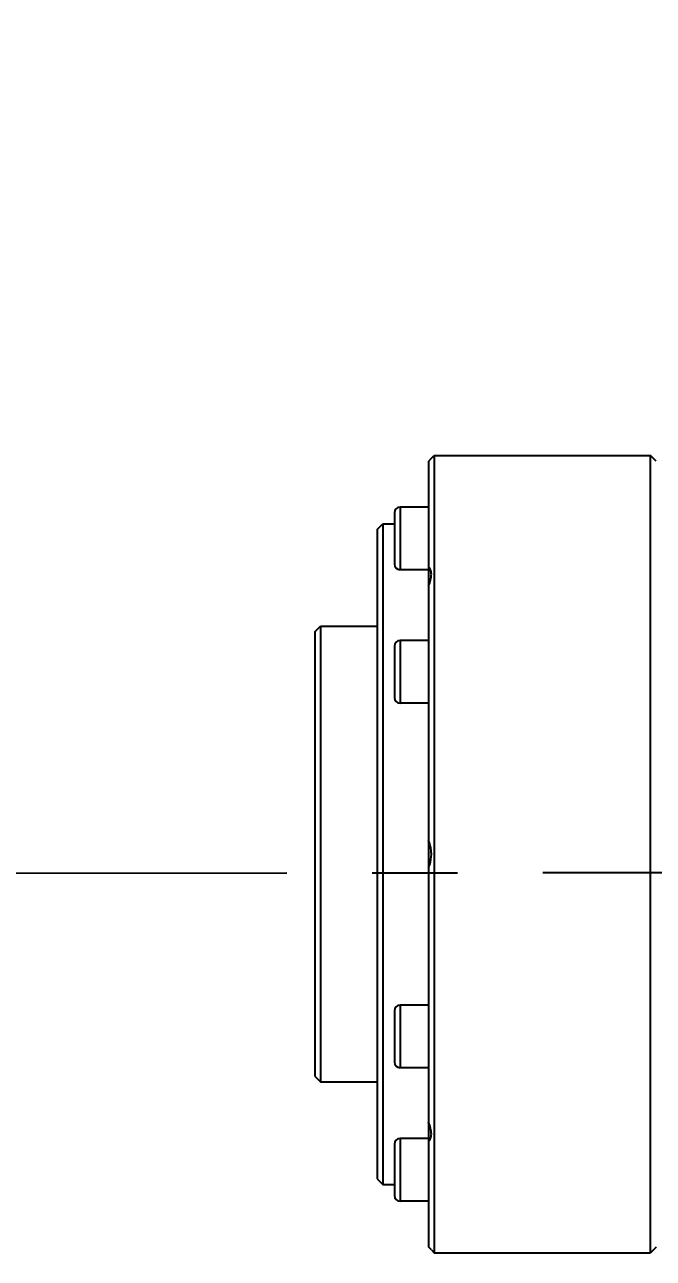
# Model space of a CAD drawing. Header units: millimetres. Extents: x 5828 to 6704, y 123 to 421.
# Drawn here: x 6553.99 to 6556.75, y 234.48 to 239.89 of the extents above; entities that cross this region are included whole.
import ezdxf

# ---------------------------------------------------------------- set-up
doc = ezdxf.new("R2010")
doc.units = ezdxf.units.MM
doc.linetypes.add('CENTER', pattern=[0.6, 0.375, -0.075, 0.075, -0.075])
for name, color, linetype in [('中心线', 7, 'Continuous'), ('外形图', 7, 'Continuous'), ('尺寸标注', 7, 'Continuous'), ('运动范围', 7, 'Continuous')]:
    doc.layers.add(name, color=color, linetype=linetype)
doc.styles.add('微软雅黑', font='msyh.ttc', dxfattribs={"height": 1.5})
doc.dimstyles.new('尺寸标注_1_20比例', dxfattribs={"dimtxt": 1.5, "dimasz": 1.25, "dimexe": 0.5, "dimexo": 0.4, "dimgap": 0.5, "dimtad": 1, "dimdec": 1, "dimlfac": 20, "dimdsep": 46, "dimtxsty": '微软雅黑', "dimcen": 0.09, "dimadec": 0, "dimazin": 0, "dimtp": 0.01, "dimtm": 0.01, "dimtfac": 1, "dimtdec": 1, "dimtofl": 0, "dimtmove": 0, "dimatfit": 3, "dimfxl": 1, "dimtolj": 1, "dimarcsym": 0})

# ---------------------------------------------------------------- blocks, each defined once
blk = doc.blocks.new('*D1116')
at = {"layer": 'Defpoints', "color": 0}
for p in [(6584.311, 246.3126), (6624.6766, 244.0809), (6580.2667, 236.2503), (6631.9232, 236.2503), (6532.269, 236.1435)]:
    blk.add_point(p, dxfattribs=at)
at = {"layer": '尺寸标注', "color": 0, "lineweight": -2}
blk.add_arc((6579.9508, 236.1946), 11.0175, 16.50404, 173.55736, dxfattribs=at)
at = {"layer": '尺寸标注', "color": 0}
for points in [[(6590.3116, 239.2767), (6590.7172, 239.3722), (6590.8009, 238.1077)], [(6568.7949, 237.4424), (6569.2109, 237.4192), (6568.9333, 236.1828)]]:
    blk.add_solid(points, dxfattribs=at)
at = {"layer": '尺寸标注', "color": 0, "insert": (6578.8726, 248.4438), "char_height": 1.5, "attachment_point": 5, "rotation": 5.0307, "style": '微软雅黑'}
blk.add_mtext('\\A1;-\\A1;170%%d', dxfattribs=at)
blk = doc.blocks.new('*D1117')
at = {"layer": 'Defpoints', "color": 0}
for p in [(6580.2667, 236.2503), (6631.9232, 236.2503), (6532.269, 236.1435), (6624.6766, 228.4196), (6574.1823, 226.4549)]:
    blk.add_point(p, dxfattribs=at)
at = {"layer": '尺寸标注', "color": 0, "lineweight": -2}
blk.add_arc((6580.5787, 236.1952), 11.6528, 186.21047, 343.85092, dxfattribs=at)
at = {"layer": '尺寸标注', "color": 0}
for points in [[(6569.2023, 234.946), (6568.7862, 234.9232), (6568.9259, 236.1828)], [(6591.9747, 232.907), (6591.5688, 233.0013), (6592.0545, 234.1718)]]:
    blk.add_solid(points, dxfattribs=at)
at = {"layer": '尺寸标注', "color": 0, "insert": (6579.6801, 225.8605), "char_height": 1.5, "attachment_point": 5, "rotation": 355.0307, "style": '微软雅黑'}
blk.add_mtext('\\A1;+\\A1;170%%d', dxfattribs=at)

msp = doc.modelspace()

# ---------------------------------------------------------------- linework, layer by layer
at = {"layer": '中心线', "linetype": 'CENTER', "ltscale": 5}
msp.add_line((6532.269, 236.1435), (6631.9232, 236.2503), dxfattribs=at)
at = {"layer": '外形图', "color": 7, "linetype": 'Continuous'}
for p, q in [((6555.7667, 237.9743), (6555.7792, 237.9878)), ((6555.7792, 237.9878), (6555.7917, 238.0003)), ((6555.7917, 238.0003), (6555.7917, 234.5003)), ((6555.7917, 238.0003), (6556.7417, 238.0003)), ((6556.7417, 234.5003), (6556.7417, 238.0003)), ((6556.7667, 237.9753), (6556.7417, 238.0003)), ((6555.7667, 237.9742), (6555.7667, 237.5114)), ((6555.6417, 237.7734), (6555.6417, 237.4984)), ((6555.7667, 237.7734), (6555.6417, 237.7734)), ((6555.6167, 237.7484), (6555.6167, 237.5234)), ((6555.5417, 237.6753), (6555.5667, 237.7003)), ((6555.5417, 237.6753), (6555.5417, 234.8253)), ((6555.5667, 237.7003), (6555.5667, 234.8003)), ((6555.5667, 237.7003), (6555.6167, 237.7003)), ((6555.7667, 237.4984), (6555.6417, 237.4984)), ((6555.7667, 237.5084), (6555.7667, 234.9921)), ((6555.2667, 237.2253), (6555.2917, 237.2503)), ((6555.2667, 237.2253), (6555.2667, 235.2753)), ((6555.2917, 237.2503), (6555.2917, 235.2503)), ((6555.2917, 237.2503), (6555.5417, 237.2503)), ((6555.6417, 237.1878), (6555.6417, 236.9128)), ((6555.7667, 237.1878), (6555.6417, 237.1878)), ((6555.6167, 237.1628), (6555.6167, 236.9378)), ((6555.7667, 236.9128), (6555.6417, 236.9128)), ((6555.6167, 235.5628), (6555.6167, 235.3378)), ((6555.6417, 235.5878), (6555.6417, 235.3128)), ((6555.7667, 235.5878), (6555.6417, 235.5878)), ((6555.2667, 235.2753), (6555.2917, 235.2503)), ((6555.7667, 235.3128), (6555.6417, 235.3128)), ((6555.2917, 235.2503), (6555.5417, 235.2503)), ((6555.6167, 234.9771), (6555.6167, 234.7521)), ((6555.6417, 235.0021), (6555.6417, 234.7271)), ((6555.7667, 235.0021), (6555.6417, 235.0021)), ((6555.7667, 234.9892), (6555.7667, 234.5263)), ((6555.5417, 234.8253), (6555.5667, 234.8003)), ((6555.5667, 234.8003), (6555.6167, 234.8003)), ((6555.7667, 234.7271), (6555.6417, 234.7271)), ((6555.7792, 234.5128), (6555.7667, 234.5263)), ((6556.7667, 234.5253), (6556.7417, 234.5003)), ((6555.7792, 234.5128), (6555.7917, 234.5003)), ((6555.7917, 234.5003), (6556.7417, 234.5003))]:
    msp.add_line(p, q, dxfattribs=at)
for centre, start, end in [((6555.6417, 237.7484), 90, 180), ((6555.6417, 237.5234), 180, 270), ((6555.6417, 237.1628), 90, 180), ((6555.6417, 236.9378), 180, 270), ((6555.6417, 235.5628), 90, 180), ((6555.6417, 235.3378), 180, 270), ((6555.6417, 234.9771), 90, 180), ((6555.6417, 234.7521), 180, 270)]:
    msp.add_arc(centre, 0.025, start, end, dxfattribs=at)
for points, knots in [([(6555.7792, 237.4789), (6555.7792, 237.4854), (6555.7777, 237.4976), (6555.7708, 237.5079), (6555.7667, 237.5113)], [0, 0, 0, 0, 0.552624, 1, 1, 1, 1]), ([(6555.7667, 237.4273), (6555.7704, 237.4361), (6555.7764, 237.4529), (6555.7792, 237.4706), (6555.7792, 237.4789)], [0, 0, 0, 0, 0.536932, 1, 1, 1, 1]), ([(6555.7792, 236.2503), (6555.7792, 236.2555), (6555.7781, 236.2758), (6555.7728, 236.2959), (6555.7667, 236.3097)], [0, 0, 0, 0, 0.25799, 1, 1, 1, 1]), ([(6555.7667, 236.1909), (6555.7687, 236.1953), (6555.776, 236.2143), (6555.7792, 236.2348), (6555.7792, 236.2503)], [0, 0, 0, 0, 0.241088, 1, 1, 1, 1]), ([(6555.7792, 235.0217), (6555.7792, 235.0299), (6555.7764, 235.0477), (6555.7704, 235.0645), (6555.7667, 235.0732)], [0, 0, 0, 0, 0.463078, 1, 1, 1, 1]), ([(6555.7667, 234.9892), (6555.7708, 234.9926), (6555.7777, 235.003), (6555.7792, 235.0151), (6555.7792, 235.0217)], [0, 0, 0, 0, 0.447379, 1, 1, 1, 1])]:
    msp.add_open_spline(points, degree=3, knots=knots, dxfattribs=at)
at = {"layer": '运动范围'}
msp.add_arc((6580.2667, 236.2503), 45.095, 10, 350, dxfattribs=at)

# ---------------------------------------------------------------- dimensions: what is measured, and where the dimension line sits
at = {"layer": '尺寸标注'}
for base, line2, text, picture, middle in [((6584.311, 246.3126), ((6580.2667, 236.2503), (6624.6766, 244.0809)), '\\A1;-<>', '*D1116', (6578.8726, 248.4438)), ((6574.1823, 226.4549), ((6624.6766, 228.4196), (6580.2667, 236.2503)), '\\A1;+<>', '*D1117', (6579.6801, 225.8605))]:
    dim = msp.add_angular_dim_2l(base=base, line1=((6532.269, 236.1435), (6631.9232, 236.2503)), line2=line2, text=text, dimstyle='尺寸标注_1_20比例', override={"dimtxsty": '微软雅黑'}, dxfattribs=at)
    dim.commit()
    dim.dimension.update_dxf_attribs({"geometry": picture, "text_midpoint": middle})

doc.saveas('drawing.dxf')
